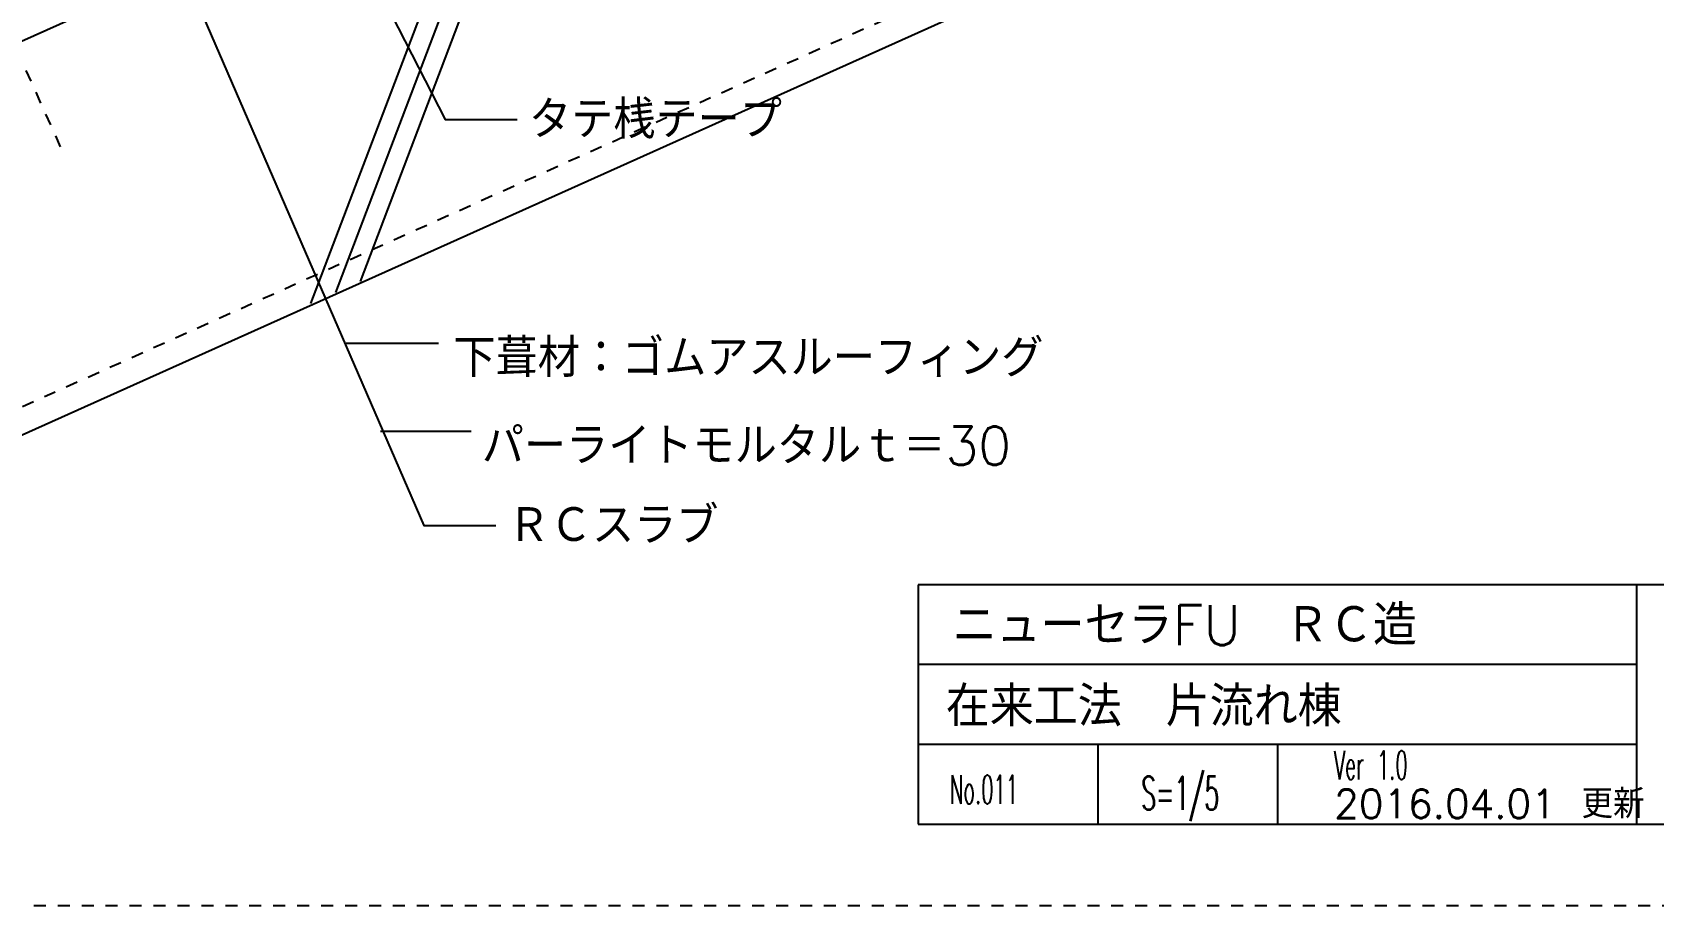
# Model space of a CAD drawing. Extents: x -1727 to 4652, y -2308 to 2357.
# Drawn here: x 3433 to 4110, y -1050 to -685 of the extents above; entities that cross this region are included whole.
import ezdxf

# ---------------------------------------------------------------- set-up
doc = ezdxf.new("R2010")
doc.units = 0
doc.header["$LTSCALE"] = 5
doc.linetypes.add('DOT', pattern=[2, 1, -1])
for name, color, linetype in [('0-0', 7, 'CONTINUOUS'), ('0-3', 7, 'CONTINUOUS'), ('0-4', 7, 'CONTINUOUS'), ('0-A', 7, 'CONTINUOUS'), ('0-F', 7, 'CONTINUOUS')]:
    doc.layers.add(name, color=color, linetype=linetype)
doc.styles.get("Standard").update_dxf_attribs({"font": 'txt.shx', "bigfont": 'extfont.shx'})

msp = doc.modelspace()

# ---------------------------------------------------------------- linework, layer by layer
at = {"layer": '0-0', "color": 7, "linetype": 'CONTINUOUS'}
for p, q in [((3802.5819, -916.028), (3802.5819, -1016.028)), ((4402.5819, -916.028), (3802.5819, -916.028)), ((4102.5819, -916.028), (4102.5819, -1016.028)), ((4102.5819, -949.3613), (3802.5819, -949.3613)), ((4102.5819, -982.6946), (3802.5819, -982.6946)), ((3877.5819, -982.6946), (3877.5819, -1016.028)), ((3952.5819, -982.6946), (3952.5819, -1016.028)), ((3802.5819, -1016.028), (4402.5819, -1016.028))]:
    msp.add_line(p, q, dxfattribs=at)
at = {"layer": '0-3', "color": 7, "linetype": 'CONTINUOUS'}
for p, q in [((3563.5651, -815.1723), (3602.2433, -815.1723)), ((3577.9966, -851.9365), (3615.8257, -851.9365))]:
    msp.add_line(p, q, dxfattribs=at)
for points in [[(3543.4791, -601.625), (3605.0209, -721.7064), (3635.0209, -721.7064)], [(3490.1739, -646.7953), (3596.124, -891.2463), (3626.124, -891.2463)]]:
    msp.add_lwpolyline(points, dxfattribs=at)
at = {"layer": '0-4', "color": 4, "linetype": 'CONTINUOUS'}
for p, q in [((3866.3779, -492.3858), (3218.9312, -783.0201)), ((3924.8074, -630.577), (3235.814, -939.8613))]:
    msp.add_line(p, q, dxfattribs=at)
at = {"layer": '0-4', "color": 7, "linetype": 'CONTINUOUS'}
for p, q in [((3569.5857, -789.326), (3644.9021, -591.3147)), ((3548.9428, -798.5925), (3624.2518, -600.6006)), ((3559.2643, -793.9592), (3634.5769, -595.9577))]:
    msp.add_line(p, q, dxfattribs=at)
at = {"layer": '0-4', "color": 4, "linetype": 'DOT'}
msp.add_line((3934.8074, -614.4192), (3231.4544, -930.1495), dxfattribs=at)
at = {"layer": '0-A', "color": 7, "linetype": 'DOT'}
msp.add_line((-1726.8095, -1050), (4652.0253, -1050), dxfattribs=at)
at = {"layer": '0-F', "color": 1, "linetype": 'DOT'}
msp.add_line((3444.3716, -733.1354), (3330.1837, -479.381), dxfattribs=at)

# ---------------------------------------------------------------- texts
at = {"layer": '0-0', "color": 7}
for s, height, p in [('ニューセラFU\u3000ＲＣ造', 16.7, (3816.8868, -941.2542)), ('在来工法\u3000片流れ棟', 16.7, (3814.0618, -975.1551)), ('2016.04.01 更新', 12, (3976.2653, -1013.5305))]:
    msp.add_text(s, height=height, dxfattribs=at).set_placement(p)
at = {"layer": '0-0', "color": 7, "width": 0.5}
for s, height, p in [('Ver 1.0', 12, (3976.173, -997.317)), ('S=1/5', 14, (3895.7793, -1010.0617)), ('No.011', 12, (3815.7337, -1007.4995))]:
    msp.add_text(s, height=height, dxfattribs=at).set_placement(p)
at = {"layer": '0-3', "color": 7}
for s, p in [('タテ桟テープ', (3640.0209, -729.7064)), ('下葺材：ゴムアスルーフィング', (3608.4471, -829.2476)), ('パーライトモルタルｔ＝30', (3620.3099, -865.9511)), ('ＲＣスラブ', (3631.124, -899.2463))]:
    msp.add_text(s, height=16, dxfattribs=at).set_placement(p)

doc.saveas('drawing.dxf')
